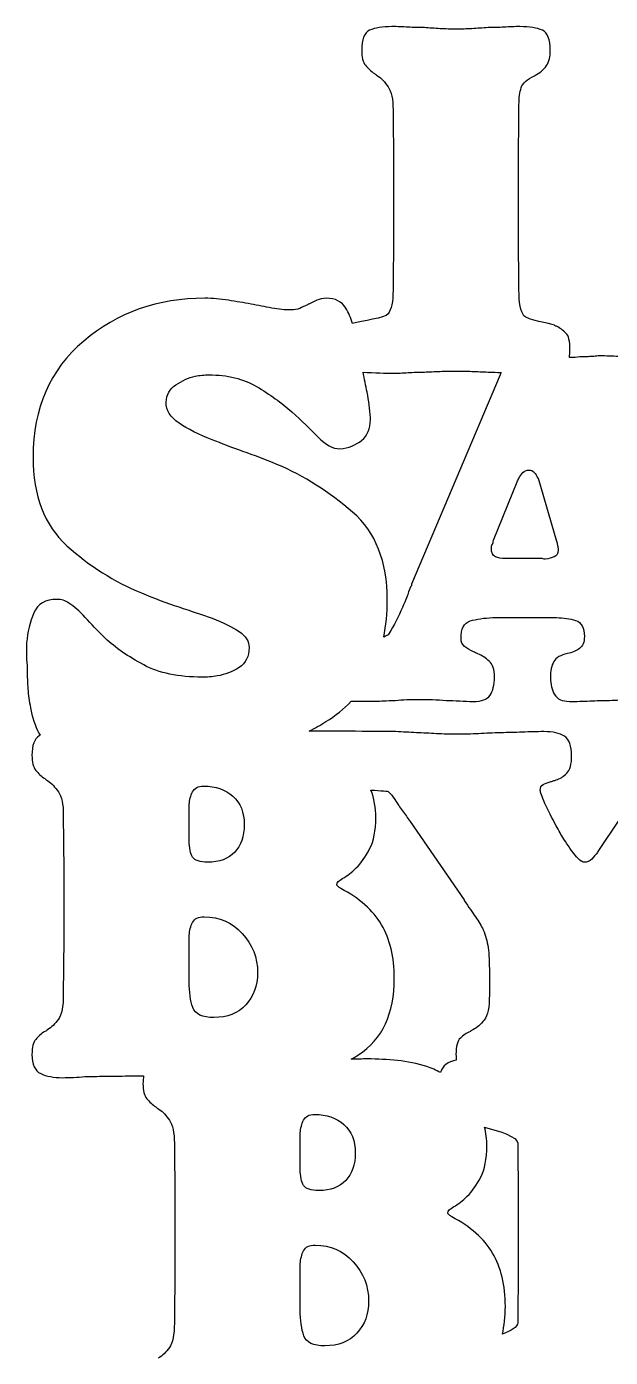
# Model space of a CAD drawing. Extents: x 0 to 737, y 1000 to 1701.
# Drawn here: x 109.1 to 254.6, y 1333.5 to 1665.2 of the extents above; entities that cross this region are included whole.
import ezdxf

# ---------------------------------------------------------------- set-up
doc = ezdxf.new("R2010")
doc.units = 0
doc.layers.add('H0103_Printing', color=7, linetype='CONTINUOUS')

msp = doc.modelspace()

# ---------------------------------------------------------------- linework, layer by layer
at = {"layer": 'H0103_Printing', "color": 1}
for points in [[(231.847094, 1599.61486), (231.717094, 1613.61386), (231.717094, 1630.566859), (231.847094, 1644.438859), (231.847094, 1645.719859)], [(200.446095, 1644.438859), (200.576095, 1630.566859), (200.576095, 1613.61386), (200.446095, 1599.48686)], [(244.759094, 1582.72786), (244.416094, 1582.72786)], [(227.137094, 1578.370861), (205.092095, 1526.208862), (205.092095, 1526.080862)], [(194.801095, 1567.237861), (194.801095, 1567.722861)], [(236.493094, 1552.737861), (236.620094, 1552.609861), (241.235094, 1536.974862)], [(225.472094, 1537.204862), (231.367094, 1551.730861)], [(237.645094, 1532.617862), (229.828094, 1532.617862), (228.419094, 1532.617862)], [(238.415094, 1532.488862), (238.095094, 1532.488862)], [(225.342094, 1517.878862), (240.849094, 1517.878862), (241.042094, 1517.878862), (241.235094, 1517.878862)], [(109.086097, 1511.602862), (109.086097, 1510.308862), (109.086097, 1509.015862), (109.086097, 1507.640862)], [(109.249097, 1506.103862), (109.249097, 1504.810862), (109.249097, 1503.677862)], [(260.616093, 1473.177863), (252.030094, 1460.361863)], [(149.635096, 1470.358863), (149.635096, 1470.486863), (149.635096, 1470.807863), (149.635096, 1471.255863)], [(149.635096, 1462.284863), (149.635096, 1470.358863)], [(118.237097, 1468.692863), (118.364097, 1454.820864), (118.364097, 1437.867864), (118.237097, 1423.868864)], [(204.739095, 1467.026863), (218.195095, 1447.501864), (218.195095, 1447.373864)], [(149.635096, 1437.036864), (149.635096, 1437.164864), (149.635096, 1437.869864), (149.635096, 1438.702864)], [(149.635096, 1427.168864), (149.635096, 1437.036864)], [(224.476094, 1429.262864), (224.476094, 1423.868864)], [(145.919096, 1386.850865), (146.046096, 1372.978866), (146.046096, 1356.025866), (145.919096, 1342.026866)], [(177.317096, 1380.442865), (177.317096, 1388.516865), (177.317096, 1388.644865), (177.317096, 1388.965865), (177.317096, 1389.413865)], [(231.552094, 1386.850865), (231.682094, 1373.009866), (231.682094, 1356.091866), (231.552094, 1342.122866)], [(177.317096, 1345.326866), (177.317096, 1355.194866), (177.317096, 1355.323866), (177.317096, 1356.027866), (177.317096, 1356.861866)]]:
    msp.add_lwpolyline(points, dxfattribs=at)
for points in [[(163.022096, 1559.313861)], [(245.975094, 1517.173862)], [(194.106095, 1407.868865)], [(177.317096, 1380.442865)], [(225.250094, 1359.498866)], [(178.216096, 1338.854867)]]:
    msp.add_lwpolyline(points, close=True, dxfattribs=at)
for points in [[(194.615095, 1664.302858), (193.289095, 1663.704858), (192.629095, 1662.038858), (192.629095, 1659.305859)], [(200.190095, 1665.200858), (197.798095, 1665.200858), (195.940095, 1664.900858), (194.615095, 1664.302858)], [(204.227095, 1665.072858), (202.901095, 1665.156858), (201.556095, 1665.200858), (200.190095, 1665.200858)], [(208.266095, 1664.943858), (206.897095, 1664.943858), (205.552095, 1664.985858), (204.227095, 1665.072858)], [(212.173095, 1664.687858), (210.848095, 1664.771858), (209.545095, 1664.857858), (208.266095, 1664.943858)], [(216.210095, 1664.559858), (214.844095, 1664.559858), (213.498095, 1664.601858), (212.173095, 1664.687858)], [(220.120094, 1664.687858), (218.795095, 1664.601858), (217.492095, 1664.559858), (216.210095, 1664.559858)], [(224.157094, 1664.943858), (222.788094, 1664.857858), (221.443094, 1664.771858), (220.120094, 1664.687858)], [(228.193094, 1665.072858), (226.868094, 1664.985858), (225.522094, 1664.943858), (224.157094, 1664.943858)], [(232.103094, 1665.200858), (230.821094, 1665.200858), (229.516094, 1665.156858), (228.193094, 1665.072858)], [(237.678094, 1664.302858), (236.351094, 1664.900858), (234.495094, 1665.200858), (232.103094, 1665.200858)], [(239.664094, 1659.305859), (239.664094, 1662.038858), (239.001094, 1663.704858), (237.678094, 1664.302858)], [(192.629095, 1659.305859), (192.629095, 1657.580859), (192.949095, 1656.330859), (193.591095, 1655.556859)], [(238.702094, 1655.487859), (239.344094, 1656.479859), (239.664094, 1657.750859), (239.664094, 1659.305859)], [(193.591095, 1655.556859), (194.231095, 1654.778859), (194.978095, 1654.090859), (195.833095, 1653.487859)], [(235.690094, 1652.965859), (237.056094, 1653.653859), (238.062094, 1654.494859), (238.702094, 1655.487859)], [(195.833095, 1653.487859), (195.917095, 1653.399859), (196.026095, 1653.313859), (196.153095, 1653.227859)], [(196.153095, 1653.227859), (196.283095, 1653.141859), (196.430095, 1653.055859), (196.602095, 1652.970859)], [(196.602095, 1652.970859), (197.542095, 1652.280859), (198.415095, 1651.352859), (199.230095, 1650.189859)], [(232.423094, 1649.989859), (232.806094, 1651.110859), (233.896094, 1652.101859), (235.690094, 1652.965859)], [(199.230095, 1650.189859), (200.040095, 1649.026859), (200.446095, 1647.109859), (200.446095, 1644.438859)], [(231.847094, 1645.719859), (231.847094, 1647.444859), (232.040094, 1648.867859), (232.423094, 1649.989859)], [(200.446095, 1599.48686), (200.446095, 1596.65886), (200.040095, 1594.69086), (199.230095, 1593.57686)], [(233.063094, 1593.12886), (232.250094, 1594.19786), (231.847094, 1596.36086), (231.847094, 1599.61486)], [(153.561096, 1597.48086), (141.810096, 1597.48086), (131.727097, 1593.92886), (123.318097, 1586.82486)], [(159.383096, 1596.99586), (157.445096, 1597.31986), (155.503096, 1597.48086), (153.561096, 1597.48086)], [(165.044096, 1596.02586), (163.212096, 1596.34886), (161.325096, 1596.67286), (159.383096, 1596.99586)], [(170.221096, 1595.05586), (168.494096, 1595.37886), (166.768096, 1595.70186), (165.044096, 1596.02586)], [(179.115096, 1595.86386), (178.468096, 1595.53986), (177.821096, 1595.24186), (177.174096, 1594.97486)], [(179.439096, 1596.02586), (179.330096, 1596.02586), (179.221096, 1595.96986), (179.115096, 1595.86386)], [(181.461095, 1596.99586), (180.759095, 1596.67286), (180.086095, 1596.34886), (179.439096, 1596.02586)], [(183.805095, 1597.48086), (182.941095, 1597.48086), (182.159095, 1597.31986), (181.461095, 1596.99586)], [(188.657095, 1595.05586), (187.685095, 1596.67286), (186.071095, 1597.48086), (183.805095, 1597.48086)], [(175.072096, 1594.56986), (173.560096, 1594.56986), (171.942096, 1594.73186), (170.221096, 1595.05586)], [(177.174096, 1594.97486), (176.527096, 1594.70386), (175.825096, 1594.56986), (175.072096, 1594.56986)], [(190.375095, 1591.17186), (189.952095, 1592.55586), (189.379095, 1593.85086), (188.657095, 1595.05586)], [(199.230095, 1593.57686), (198.526095, 1592.61386), (192.581095, 1591.81386), (190.375095, 1591.17186)], [(240.724094, 1590.75186), (239.698094, 1591.26386), (233.875094, 1592.05686), (233.063094, 1593.12886)], [(240.980094, 1590.55986), (240.894094, 1590.60086), (240.808094, 1590.66486), (240.724094, 1590.75186)], [(241.237094, 1590.49486), (241.150094, 1590.49486), (241.064094, 1590.51486), (240.980094, 1590.55986)], [(243.542094, 1588.82586), (242.856094, 1589.50986), (242.090094, 1590.06686), (241.237094, 1590.49486)], [(123.318097, 1586.82486), (114.907097, 1579.718861), (110.704097, 1570.085861), (110.704097, 1557.925861)], [(244.568094, 1584.71586), (244.568094, 1586.77086), (244.225094, 1588.14086), (243.542094, 1588.82586)], [(244.416094, 1582.72786), (244.514094, 1583.31386), (244.568094, 1583.97186), (244.568094, 1584.71586)], [(247.001094, 1582.85586), (246.232094, 1582.76986), (245.483094, 1582.72786), (244.759094, 1582.72786)], [(249.116094, 1582.91986), (248.390094, 1582.87586), (247.684094, 1582.85586), (247.001094, 1582.85586)], [(250.474094, 1582.96086), (250.025094, 1582.95086), (249.582094, 1582.94686), (249.116094, 1582.91986)], [(252.048094, 1583.11186), (251.490094, 1583.11186), (250.969094, 1583.05586), (250.474094, 1582.96086)], [(256.636094, 1582.94886), (255.105094, 1583.05686), (253.577094, 1583.11186), (252.048094, 1583.11186)], [(193.994095, 1574.060861), (193.652095, 1575.711861), (193.310095, 1577.392861), (192.969095, 1579.078861)], [(192.969095, 1579.078861), (195.796095, 1578.906861), (198.911095, 1578.820861), (200.190095, 1578.820861)], [(204.227095, 1578.948861), (205.552095, 1579.034861), (206.897095, 1579.076861), (208.266095, 1579.076861)], [(208.266095, 1579.076861), (209.545095, 1579.162861), (210.848095, 1579.226861), (212.173095, 1579.268861)], [(212.173095, 1579.268861), (213.498095, 1579.312861), (214.844095, 1579.332861), (216.210095, 1579.332861)], [(216.210095, 1579.332861), (217.492095, 1579.332861), (218.795095, 1579.312861), (220.120094, 1579.268861)], [(220.120094, 1579.268861), (221.443094, 1579.226861), (222.788094, 1579.162861), (224.157094, 1579.076861)], [(224.157094, 1579.076861), (225.263094, 1579.076861), (226.348094, 1579.028861), (227.428094, 1578.972861)], [(143.857096, 1571.603861), (143.963096, 1573.436861), (144.773096, 1574.863861), (146.286096, 1575.889861)], [(146.286096, 1575.889861), (147.791096, 1576.913861), (149.409096, 1577.641861), (151.136096, 1578.073861)], [(151.136096, 1578.073861), (151.675096, 1578.179861), (152.241096, 1578.260861), (152.834096, 1578.315861)], [(152.834096, 1578.315861), (153.427096, 1578.368861), (153.991096, 1578.396861), (154.532096, 1578.396861)], [(154.532096, 1578.396861), (159.168096, 1578.396861), (163.128096, 1577.425861), (166.419096, 1575.485861)], [(200.190095, 1578.820861), (201.556095, 1578.820861), (202.901095, 1578.864861), (204.227095, 1578.948861)], [(227.428094, 1578.972861), (227.331094, 1578.772861), (227.228094, 1578.585861), (227.137094, 1578.370861)], [(166.419096, 1575.485861), (169.705096, 1573.544861), (172.647096, 1571.441861), (175.232096, 1569.178861)], [(194.801095, 1567.722861), (194.696095, 1569.860861), (194.423095, 1571.973861), (193.994095, 1574.060861)], [(147.093096, 1566.347861), (144.934096, 1567.803861), (143.857096, 1569.554861), (143.857096, 1571.603861)], [(175.232096, 1569.178861), (177.712096, 1566.914861), (179.897096, 1564.811861), (181.784095, 1562.870861)], [(155.340096, 1562.223861), (151.998096, 1563.517861), (149.249096, 1564.892861), (147.093096, 1566.347861)], [(192.620095, 1562.062861), (194.074095, 1563.247861), (194.801095, 1564.973861), (194.801095, 1567.237861)], [(181.784095, 1562.870861), (183.668095, 1560.930861), (185.475095, 1559.959861), (187.202095, 1559.959861)], [(163.022096, 1559.313861), (160.274096, 1560.283861), (157.711096, 1561.253861), (155.340096, 1562.223861)], [(171.512096, 1556.078861), (168.603096, 1557.263861), (165.771096, 1558.342861), (163.022096, 1559.313861)], [(187.202095, 1559.959861), (189.358095, 1560.174861), (191.165095, 1560.874861), (192.620095, 1562.062861)], [(110.704097, 1557.925861), (110.704097, 1548.236861), (113.507097, 1540.865861), (119.114097, 1535.806862)], [(190.354095, 1544.190861), (184.587095, 1549.205861), (178.308096, 1553.167861), (171.512096, 1556.078861)], [(231.623094, 1552.239861), (231.707094, 1552.407861), (231.793094, 1552.578861), (231.880094, 1552.750861)], [(231.880094, 1552.750861), (232.136094, 1553.174861), (232.456094, 1553.599861), (232.839094, 1554.023861)], [(232.839094, 1554.023861), (233.225094, 1554.448861), (233.715094, 1554.660861), (234.314094, 1554.660861)], [(234.314094, 1554.660861), (234.827094, 1554.660861), (235.274094, 1554.468861), (235.660094, 1554.083861)], [(235.660094, 1554.083861), (236.043094, 1553.699861), (236.320094, 1553.250861), (236.493094, 1552.737861)], [(231.367094, 1551.730861), (231.451094, 1551.898861), (231.537094, 1552.069861), (231.623094, 1552.239861)], [(199.008095, 1522.276862), (199.008095, 1531.872862), (196.121095, 1539.177862), (190.354095, 1544.190861)], [(225.022094, 1535.674862), (225.065094, 1535.843862), (225.129094, 1536.013862), (225.215094, 1536.185862)], [(225.215094, 1536.185862), (225.299094, 1536.269862), (225.362094, 1536.395862), (225.406094, 1536.566862)], [(225.406094, 1536.566862), (225.449094, 1536.736862), (225.472094, 1536.948862), (225.472094, 1537.204862)], [(241.235094, 1536.974862), (241.235094, 1536.888862), (241.256094, 1536.781862), (241.299094, 1536.653862)], [(241.299094, 1536.653862), (241.339094, 1536.525862), (241.362094, 1536.375862), (241.362094, 1536.205862)], [(241.362094, 1536.205862), (241.446094, 1535.949862), (241.512094, 1535.692862), (241.555094, 1535.436862)], [(119.114097, 1535.806862), (124.717097, 1530.747862), (130.920097, 1526.818862), (137.712097, 1524.020862)], [(224.959094, 1535.165862), (224.959094, 1535.334862), (224.979094, 1535.504862), (225.022094, 1535.674862)], [(225.985094, 1533.061862), (225.299094, 1533.357862), (224.959094, 1534.060862), (224.959094, 1535.165862)], [(228.419094, 1532.617862), (227.477094, 1532.617862), (226.667094, 1532.764862), (225.985094, 1533.061862)], [(238.095094, 1532.488862), (237.965094, 1532.488862), (237.815094, 1532.530862), (237.645094, 1532.617862)], [(240.659094, 1533.001862), (240.017094, 1532.745862), (239.268094, 1532.572862), (238.415094, 1532.488862)], [(241.619094, 1534.667862), (241.619094, 1533.812862), (241.299094, 1533.257862), (240.659094, 1533.001862)], [(241.555094, 1535.436862), (241.596094, 1535.179862), (241.619094, 1534.923862), (241.619094, 1534.667862)], [(205.092095, 1526.080862), (205.092095, 1525.994862), (205.072095, 1525.908862), (205.029095, 1525.824862)], [(137.712097, 1524.020862), (140.839096, 1522.726862), (143.940096, 1521.569862), (147.013096, 1520.548862)], [(203.876095, 1523.004862), (203.574095, 1522.149862), (203.214095, 1521.294862), (202.787095, 1520.441862)], [(204.836095, 1525.567862), (204.496095, 1524.712862), (204.173095, 1523.857862), (203.876095, 1523.004862)], [(205.029095, 1525.824862), (204.986095, 1525.738862), (204.922095, 1525.652862), (204.836095, 1525.567862)], [(116.689097, 1522.438862), (113.777097, 1522.438862), (111.835097, 1521.306862), (110.864097, 1519.042862)], [(118.223097, 1522.195862), (117.740097, 1522.357862), (117.227097, 1522.438862), (116.689097, 1522.438862)], [(119.597097, 1521.467862), (119.165097, 1521.791862), (118.710097, 1522.034862), (118.223097, 1522.195862)], [(123.724097, 1517.909862), (122.266097, 1519.527862), (120.892097, 1520.712862), (119.597097, 1521.467862)], [(147.013096, 1520.548862), (150.085096, 1519.524862), (152.860096, 1518.582862), (155.340096, 1517.723862)], [(198.136095, 1513.016862), (198.711095, 1515.891862), (199.008095, 1518.973862), (199.008095, 1522.276862)], [(202.787095, 1520.441862), (201.845095, 1518.134862), (200.713095, 1515.934862), (199.390095, 1513.841862)], [(110.864097, 1519.042862), (109.897097, 1516.778862), (109.301097, 1514.296862), (109.086097, 1511.602862)], [(128.655097, 1512.735862), (126.822097, 1514.566862), (125.178097, 1516.292862), (123.724097, 1517.909862)], [(155.340096, 1517.723862), (158.143096, 1516.646862), (160.379096, 1515.542862), (162.052096, 1514.413862)], [(217.396095, 1512.669862), (217.396095, 1515.125862), (218.165095, 1516.586862), (219.703095, 1517.053862)], [(219.703095, 1517.053862), (221.242094, 1517.517862), (223.121094, 1517.794862), (225.342094, 1517.878862)], [(241.235094, 1517.878862), (242.941094, 1517.878862), (244.523094, 1517.642862), (245.975094, 1517.173862)], [(245.975094, 1517.173862), (247.428094, 1516.702862), (248.156094, 1515.357862), (248.156094, 1513.136862)], [(138.279097, 1506.103862), (134.451097, 1508.151862), (131.244097, 1510.361862), (128.655097, 1512.735862)], [(162.052096, 1514.413862), (163.724096, 1513.280862), (164.560096, 1511.963862), (164.560096, 1510.457862)], [(199.390095, 1513.841862), (199.210095, 1513.556862), (198.764095, 1513.281862), (198.136095, 1513.016862)], [(218.294095, 1510.699862), (217.695095, 1511.163862), (217.396095, 1511.820862), (217.396095, 1512.669862)], [(248.156094, 1513.136862), (248.156094, 1511.768862), (247.747094, 1510.785862), (246.938094, 1510.188862)], [(164.560096, 1510.457862), (164.560096, 1508.195862), (163.724096, 1506.528862), (162.052096, 1505.451862)], [(220.473094, 1509.365862), (219.617095, 1509.788862), (218.891095, 1510.232862), (218.294095, 1510.699862)], [(220.986094, 1509.111862), (220.813094, 1509.195862), (220.643094, 1509.281862), (220.473094, 1509.365862)], [(246.938094, 1510.188862), (246.125094, 1509.590862), (245.122094, 1509.163862), (243.926094, 1508.907862)], [(109.086097, 1507.640862), (109.086097, 1507.155862), (109.140097, 1506.642862), (109.249097, 1506.103862)], [(152.914096, 1503.031862), (146.984096, 1503.031862), (142.104096, 1504.054862), (138.279097, 1506.103862)], [(221.625094, 1508.857862), (221.369094, 1508.940862), (221.156094, 1509.027862), (220.986094, 1509.111862)], [(224.446094, 1507.014862), (223.590094, 1507.820862), (222.651094, 1508.432862), (221.625094, 1508.857862)], [(225.728094, 1503.139862), (225.728094, 1504.918862), (225.299094, 1506.209862), (224.446094, 1507.014862)], [(240.530094, 1506.920862), (239.974094, 1505.937862), (239.697094, 1504.591862), (239.697094, 1502.883862)], [(243.926094, 1508.907862), (242.215094, 1508.564862), (241.086094, 1507.902862), (240.530094, 1506.920862)], [(109.249097, 1503.677862), (109.249097, 1502.813862), (109.301097, 1501.628862), (109.410097, 1500.119862)], [(154.693096, 1503.112862), (154.048096, 1503.056862), (153.452096, 1503.031862), (152.914096, 1503.031862)], [(156.634096, 1503.354862), (155.987096, 1503.246862), (155.340096, 1503.165862), (154.693096, 1503.112862)], [(162.052096, 1505.451862), (160.379096, 1504.375862), (158.576096, 1503.675862), (156.634096, 1503.354862)], [(224.639094, 1498.526863), (225.362094, 1499.551863), (225.728094, 1501.089862), (225.728094, 1503.139862)], [(239.697094, 1502.883862), (239.697094, 1501.259862), (240.037094, 1499.872863), (240.722094, 1498.718863)], [(109.410097, 1500.119862), (109.515097, 1498.608863), (109.733097, 1497.047863), (110.057097, 1495.429863)], [(183.725095, 1491.952863), (186.114095, 1493.430863), (188.210095, 1495.126863), (190.039095, 1497.022863)], [(190.039095, 1497.022863), (193.812095, 1497.044863), (197.501095, 1497.075863), (197.981095, 1497.116863)], [(197.981095, 1497.116863), (198.961095, 1497.202863), (199.966095, 1497.244863), (200.992095, 1497.244863)], [(200.992095, 1497.244863), (201.931095, 1497.330863), (202.894095, 1497.394863), (203.876095, 1497.436863)], [(203.876095, 1497.436863), (204.856095, 1497.480863), (205.862095, 1497.501863), (206.887095, 1497.501863)], [(206.887095, 1497.501863), (207.997095, 1497.501863), (209.129095, 1497.480863), (210.284095, 1497.436863)], [(210.284095, 1497.436863), (211.437095, 1497.394863), (212.569095, 1497.330863), (213.679095, 1497.244863)], [(213.679095, 1497.244863), (214.788095, 1497.244863), (215.923095, 1497.202863), (217.076095, 1497.116863)], [(217.076095, 1497.116863), (218.231095, 1497.032863), (219.361095, 1496.988863), (220.473094, 1496.988863)], [(220.473094, 1496.988863), (222.524094, 1496.988863), (223.910094, 1497.501863), (224.639094, 1498.526863)], [(240.722094, 1498.718863), (241.405094, 1497.565863), (242.644094, 1496.988863), (244.439094, 1496.988863)], [(244.439094, 1496.988863), (246.145094, 1496.988863), (247.834094, 1497.032863), (249.502094, 1497.116863)], [(249.502094, 1497.116863), (251.167094, 1497.202863), (252.810094, 1497.244863), (254.435094, 1497.244863)], [(254.435094, 1497.244863), (256.143094, 1497.330863), (257.832094, 1497.394863), (259.497094, 1497.436863)], [(110.057097, 1495.429863), (110.486097, 1493.057863), (111.188097, 1490.926863), (112.158097, 1489.041863)], [(179.533096, 1489.572863), (180.949095, 1490.309863), (182.348095, 1491.099863), (183.725095, 1491.952863)], [(201.151095, 1489.454863), (199.912095, 1489.515863), (187.138095, 1489.555863), (179.533096, 1489.572863)], [(206.277095, 1489.197863), (204.566095, 1489.282863), (202.858095, 1489.368863), (201.151095, 1489.454863)], [(238.061094, 1489.454863), (236.266094, 1489.454863), (234.471094, 1489.410863), (232.679094, 1489.326863)], [(243.187094, 1488.301863), (241.989094, 1489.069863), (240.280094, 1489.454863), (238.061094, 1489.454863)], [(112.212097, 1488.429863), (111.016097, 1487.660863), (110.417097, 1486.035863), (110.417097, 1483.559863)], [(112.158097, 1489.041863), (112.248097, 1488.866863), (112.347097, 1488.708863), (112.446097, 1488.549863)], [(112.446097, 1488.549863), (112.371097, 1488.506863), (112.282097, 1488.474863), (112.212097, 1488.429863)], [(211.274095, 1488.941863), (209.565095, 1489.025863), (207.900095, 1489.111863), (206.277095, 1489.197863)], [(216.402095, 1488.813863), (214.691095, 1488.813863), (212.982095, 1488.855863), (211.274095, 1488.941863)], [(221.785094, 1488.941863), (219.990095, 1488.855863), (218.195095, 1488.813863), (216.402095, 1488.813863)], [(227.294094, 1489.197863), (225.415094, 1489.111863), (223.580094, 1489.025863), (221.785094, 1488.941863)], [(232.679094, 1489.326863), (230.884094, 1489.239863), (229.089094, 1489.197863), (227.294094, 1489.197863)], [(244.982094, 1483.430863), (244.982094, 1485.907863), (244.383094, 1487.531863), (243.187094, 1488.301863)], [(110.417097, 1483.559863), (110.417097, 1481.834863), (110.739097, 1480.585863), (111.379097, 1479.810863)], [(243.763094, 1479.071863), (244.576094, 1479.896863), (244.982094, 1481.348863), (244.982094, 1483.430863)], [(111.379097, 1479.810863), (112.019097, 1479.033863), (112.768097, 1478.344863), (113.621097, 1477.741863)], [(113.621097, 1477.741863), (113.707097, 1477.653863), (113.814097, 1477.567863), (113.943097, 1477.481863)], [(113.943097, 1477.481863), (114.070097, 1477.395863), (114.220097, 1477.309863), (114.390097, 1477.224863)], [(114.390097, 1477.224863), (115.330097, 1476.534863), (116.206097, 1475.606863), (117.018097, 1474.443863)], [(237.162094, 1474.843863), (237.162094, 1475.537863), (237.399094, 1476.015863), (237.868094, 1476.275863)], [(237.868094, 1476.275863), (238.338094, 1476.536863), (238.914094, 1476.752863), (239.597094, 1476.926863)], [(239.597094, 1476.926863), (239.854094, 1477.010863), (240.110094, 1477.096863), (240.366094, 1477.184863)], [(240.366094, 1477.184863), (240.623094, 1477.271863), (240.879094, 1477.357863), (241.136094, 1477.445863)], [(241.136094, 1477.445863), (242.075094, 1477.705863), (242.951094, 1478.246863), (243.763094, 1479.071863)], [(117.018097, 1474.443863), (117.830097, 1473.280863), (118.237097, 1471.363863), (118.237097, 1468.692863)], [(149.635096, 1471.255863), (149.718096, 1472.451863), (149.998096, 1473.518863), (150.467096, 1474.459863)], [(150.467096, 1474.459863), (150.937096, 1475.398863), (151.856096, 1475.869863), (153.224096, 1475.869863)], [(153.224096, 1475.869863), (156.213096, 1475.869863), (158.647096, 1475.036863), (160.529096, 1473.370863)], [(160.529096, 1473.370863), (162.407096, 1471.704863), (163.349096, 1469.333863), (163.349096, 1466.257863)], [(196.156095, 1468.051863), (196.156095, 1470.466863), (195.742095, 1472.744863), (194.939095, 1474.893863)], [(194.939095, 1474.893863), (197.446095, 1474.759863), (199.217095, 1474.622863), (199.356095, 1474.481863)], [(199.356095, 1474.481863), (199.869095, 1473.962863), (200.382095, 1473.314863), (200.895095, 1472.537863)], [(238.318094, 1471.575863), (237.548094, 1473.326863), (237.162094, 1474.415863), (237.162094, 1474.843863)], [(200.895095, 1472.537863), (201.235095, 1472.024863), (201.555095, 1471.532863), (201.855095, 1471.063863)], [(201.855095, 1471.063863), (202.154095, 1470.592863), (202.474095, 1470.143863), (202.817095, 1469.717863)], [(202.817095, 1469.717863), (203.157095, 1469.289863), (203.477095, 1468.840863), (203.777095, 1468.371863)], [(241.136094, 1466.001863), (240.024094, 1467.965863), (239.087094, 1469.824863), (238.318094, 1471.575863)], [(163.349096, 1466.257863), (163.349096, 1463.351863), (162.557096, 1461.066863), (160.978096, 1459.400864)], [(194.620095, 1460.217863), (195.646095, 1462.186863), (196.156095, 1464.797863), (196.156095, 1468.051863)], [(203.777095, 1468.371863), (204.076095, 1467.901863), (204.396095, 1467.452863), (204.739095, 1467.026863)], [(242.098094, 1464.270863), (241.798094, 1464.825863), (241.476094, 1465.402863), (241.136094, 1466.001863)], [(243.058094, 1462.669863), (242.717094, 1463.181863), (242.395094, 1463.714863), (242.098094, 1464.270863)], [(150.467096, 1458.183864), (149.911096, 1459.036864), (149.635096, 1460.404863), (149.635096, 1462.284863)], [(191.287095, 1455.468864), (192.483095, 1456.665864), (193.595095, 1458.247864), (194.620095, 1460.217863)], [(245.878094, 1458.631864), (245.023094, 1459.699864), (244.083094, 1461.044863), (243.058094, 1462.669863)], [(251.710094, 1459.849864), (251.580094, 1459.676864), (251.474094, 1459.506864), (251.390094, 1459.336864)], [(252.030094, 1460.361863), (251.944094, 1460.189863), (251.837094, 1460.019863), (251.710094, 1459.849864)], [(154.250096, 1456.902864), (152.283096, 1456.902864), (151.023096, 1457.328864), (150.467096, 1458.183864)], [(160.978096, 1459.400864), (159.396096, 1457.734864), (157.152096, 1456.902864), (154.250096, 1456.902864)], [(248.057094, 1456.901864), (247.457094, 1456.985864), (246.731094, 1457.562864), (245.878094, 1458.631864)], [(249.978094, 1457.670864), (249.466094, 1457.157864), (248.826094, 1456.901864), (248.057094, 1456.901864)], [(251.390094, 1459.336864), (250.961094, 1458.738864), (250.491094, 1458.183864), (249.978094, 1457.670864)], [(187.956095, 1452.898864), (188.982095, 1453.497864), (190.091095, 1454.354864), (191.287095, 1455.468864)], [(186.417095, 1451.359864), (186.417095, 1451.785864), (186.930095, 1452.297864), (187.956095, 1452.898864)], [(186.610095, 1451.036864), (186.481095, 1451.164864), (186.417095, 1451.270864), (186.417095, 1451.359864)], [(186.930095, 1450.716864), (186.844095, 1450.799864), (186.737095, 1450.908864), (186.610095, 1451.036864)], [(187.187095, 1450.523864), (187.100095, 1450.565864), (187.014095, 1450.629864), (186.930095, 1450.716864)], [(187.443095, 1450.331864), (187.357095, 1450.415864), (187.270095, 1450.479864), (187.187095, 1450.523864)], [(197.568095, 1441.340864), (195.430095, 1444.936864), (192.056095, 1447.932864), (187.443095, 1450.331864)], [(218.195095, 1447.373864), (219.304095, 1445.747864), (220.246094, 1444.377864), (221.015094, 1443.264864)], [(150.467096, 1441.906864), (150.937096, 1442.846864), (151.899096, 1443.316864), (153.351096, 1443.316864)], [(153.351096, 1443.316864), (157.111096, 1443.316864), (160.272096, 1441.927864), (162.836096, 1439.151864)], [(221.015094, 1443.264864), (221.785094, 1442.151864), (222.424094, 1441.079864), (222.937094, 1440.052864)], [(149.635096, 1438.702864), (149.718096, 1439.898864), (149.998096, 1440.965864), (150.467096, 1441.906864)], [(200.772095, 1427.987864), (200.772095, 1433.293864), (199.703095, 1437.743864), (197.568095, 1441.340864)], [(222.937094, 1440.052864), (223.534094, 1438.682864), (223.940094, 1437.205864), (224.156094, 1435.620864)], [(162.836096, 1439.151864), (165.398096, 1436.374864), (166.680096, 1433.106864), (166.680096, 1429.347864)], [(224.156094, 1435.620864), (224.367094, 1434.037864), (224.476094, 1431.918864), (224.476094, 1429.262864)], [(150.533096, 1420.696864), (149.934096, 1422.362864), (149.635096, 1424.519864), (149.635096, 1427.168864)], [(166.680096, 1429.347864), (166.680096, 1426.098864), (165.698096, 1423.429864), (163.733096, 1421.337864)], [(191.863095, 1408.917865), (197.801095, 1412.812865), (200.772095, 1419.168865), (200.772095, 1427.987864)], [(118.237097, 1423.868864), (118.237097, 1420.956864), (117.830097, 1418.922865), (117.018097, 1417.767865)], [(224.476094, 1423.868864), (224.476094, 1420.784864), (224.047094, 1418.687865), (223.194094, 1417.574865)], [(155.786096, 1418.197865), (152.882096, 1418.197865), (151.130096, 1419.030865), (150.533096, 1420.696864)], [(163.733096, 1421.337864), (161.768096, 1419.242865), (159.120096, 1418.197865), (155.786096, 1418.197865)], [(117.018097, 1417.767865), (116.206097, 1416.611865), (115.289097, 1415.734865), (114.263097, 1415.135865)], [(223.194094, 1417.574865), (222.338094, 1416.460865), (221.399094, 1415.647865), (220.376094, 1415.135865)], [(113.621097, 1414.748865), (112.768097, 1414.147865), (112.019097, 1413.485865), (111.379097, 1412.758865)], [(114.007097, 1414.877865), (113.921097, 1414.790865), (113.794097, 1414.748865), (113.621097, 1414.748865)], [(114.263097, 1415.135865), (114.177097, 1415.047865), (114.091097, 1414.960865), (114.007097, 1414.877865)], [(219.733095, 1414.748865), (218.791095, 1414.320865), (217.959095, 1413.763865), (217.235095, 1413.079865)], [(219.990095, 1414.943865), (219.903095, 1414.899865), (219.817095, 1414.835865), (219.733095, 1414.748865)], [(220.376094, 1415.135865), (220.203094, 1415.049865), (220.073094, 1414.985865), (219.990095, 1414.943865)], [(111.379097, 1412.758865), (110.739097, 1412.029865), (110.417097, 1410.768865), (110.417097, 1408.969865)], [(217.235095, 1413.079865), (216.506095, 1412.394865), (216.146095, 1411.024865), (216.146095, 1408.969865)], [(110.417097, 1408.969865), (110.417097, 1406.490865), (111.143097, 1404.910865), (112.598097, 1404.227865)], [(189.995095, 1407.792865), (190.626095, 1408.151865), (191.253095, 1408.517865), (191.863095, 1408.917865)], [(194.106095, 1407.868865), (192.737095, 1407.868865), (191.366095, 1407.822865), (189.995095, 1407.792865)], [(201.540095, 1407.484865), (199.062095, 1407.740865), (196.584095, 1407.868865), (194.106095, 1407.868865)], [(208.844095, 1405.946865), (206.453095, 1406.715865), (204.018095, 1407.227865), (201.540095, 1407.484865)], [(213.637095, 1406.523865), (213.031095, 1406.080865), (212.597095, 1405.394865), (212.322095, 1404.483865)], [(216.221095, 1407.546865), (215.201095, 1407.355865), (214.326095, 1407.026865), (213.637095, 1406.523865)], [(216.146095, 1408.969865), (216.146095, 1408.453865), (216.176095, 1407.987865), (216.221095, 1407.546865)], [(112.598097, 1404.227865), (114.048097, 1403.544865), (115.843097, 1403.202865), (117.980097, 1403.202865)], [(117.980097, 1403.202865), (118.920097, 1403.202865), (119.859097, 1403.224865), (120.798097, 1403.266865)], [(120.798097, 1403.266865), (121.738097, 1403.310865), (122.677097, 1403.374865), (123.619097, 1403.458865)], [(123.619097, 1403.458865), (124.645097, 1403.458865), (125.625097, 1403.480865), (126.567097, 1403.522865)], [(126.567097, 1403.522865), (127.506097, 1403.567865), (128.445097, 1403.586865), (129.385097, 1403.586865)], [(129.385097, 1403.586865), (131.263097, 1403.586865), (133.168097, 1403.609865), (135.089097, 1403.651865)], [(135.089097, 1403.651865), (136.159097, 1403.675865), (137.207097, 1403.676865), (138.264097, 1403.686865)], [(138.264097, 1403.686865), (138.159097, 1403.102865), (138.099097, 1402.451865), (138.099097, 1401.717865)], [(212.322095, 1404.483865), (211.218095, 1405.058865), (210.063095, 1405.553865), (208.844095, 1405.946865)], [(138.099097, 1401.717865), (138.099097, 1399.992865), (138.422097, 1398.743865), (139.062097, 1397.968865)], [(139.062097, 1397.968865), (139.701097, 1397.191865), (140.450096, 1396.502865), (141.303096, 1395.899865)], [(141.303096, 1395.899865), (141.390096, 1395.811865), (141.496096, 1395.725865), (141.626096, 1395.639865)], [(141.626096, 1395.639865), (141.753096, 1395.553865), (141.902096, 1395.467865), (142.073096, 1395.382865)], [(142.073096, 1395.382865), (143.012096, 1394.692865), (143.888096, 1393.764865), (144.700096, 1392.601865)], [(178.150096, 1392.617865), (178.619096, 1393.556865), (179.538096, 1394.027865), (180.907095, 1394.027865)], [(180.907095, 1394.027865), (183.895095, 1394.027865), (186.330095, 1393.194865), (188.211095, 1391.528865)], [(144.700096, 1392.601865), (145.513096, 1391.438865), (145.919096, 1389.521865), (145.919096, 1386.850865)], [(177.317096, 1389.413865), (177.401096, 1390.609865), (177.680096, 1391.676865), (178.150096, 1392.617865)], [(188.211095, 1391.528865), (190.090095, 1389.862865), (191.032095, 1387.491865), (191.032095, 1384.415865)], [(223.839094, 1386.209865), (223.839094, 1387.835865), (223.648094, 1389.397865), (223.284094, 1390.903865)], [(223.284094, 1390.903865), (227.006094, 1389.833865), (231.552094, 1388.484865), (231.552094, 1386.850865)], [(191.032095, 1384.415865), (191.032095, 1381.510865), (190.240095, 1379.225866), (188.660095, 1377.558866)], [(222.303094, 1378.375866), (223.328094, 1380.344865), (223.839094, 1382.955865), (223.839094, 1386.209865)], [(178.150096, 1376.341866), (177.594096, 1377.194866), (177.317096, 1378.562866), (177.317096, 1380.442865)], [(188.660095, 1377.558866), (187.079095, 1375.892866), (184.834095, 1375.060866), (181.932095, 1375.060866)], [(218.969095, 1373.626866), (220.165094, 1374.823866), (221.277094, 1376.405866), (222.303094, 1378.375866)], [(181.932095, 1375.060866), (179.965096, 1375.060866), (178.706096, 1375.486866), (178.150096, 1376.341866)], [(215.638095, 1371.056866), (216.664095, 1371.655866), (217.773095, 1372.512866), (218.969095, 1373.626866)], [(214.100095, 1369.517866), (214.100095, 1369.943866), (214.612095, 1370.455866), (215.638095, 1371.056866)], [(214.292095, 1369.194866), (214.163095, 1369.322866), (214.100095, 1369.428866), (214.100095, 1369.517866)], [(214.612095, 1368.874866), (214.526095, 1368.957866), (214.419095, 1369.066866), (214.292095, 1369.194866)], [(214.869095, 1368.681866), (214.782095, 1368.723866), (214.696095, 1368.787866), (214.612095, 1368.874866)], [(215.125095, 1368.489866), (215.039095, 1368.574866), (214.953095, 1368.637866), (214.869095, 1368.681866)], [(225.250094, 1359.498866), (223.112094, 1363.094866), (219.738095, 1366.090866), (215.125095, 1368.489866)], [(177.317096, 1356.861866), (177.401096, 1358.056866), (177.680096, 1359.123866), (178.150096, 1360.065866)], [(178.150096, 1360.065866), (178.619096, 1361.004866), (179.581096, 1361.474866), (181.034095, 1361.474866)], [(181.034095, 1361.474866), (184.794095, 1361.474866), (187.955095, 1360.085866), (190.519095, 1357.309866)], [(190.519095, 1357.309866), (193.080095, 1354.532866), (194.363095, 1351.264866), (194.363095, 1347.505866)], [(228.454094, 1346.145866), (228.454094, 1351.452866), (227.385094, 1355.902866), (225.250094, 1359.498866)], [(194.363095, 1347.505866), (194.363095, 1344.256866), (193.380095, 1341.587866), (191.415095, 1339.495867)], [(178.216096, 1338.854867), (177.616096, 1340.520866), (177.317096, 1342.677866), (177.317096, 1345.326866)], [(227.706094, 1339.242867), (228.186094, 1341.352866), (228.454094, 1343.638866), (228.454094, 1346.145866)], [(145.919096, 1342.026866), (145.919096, 1339.114867), (145.513096, 1337.080867), (144.700096, 1335.925867)], [(231.552094, 1342.122866), (231.552094, 1341.040866), (229.864094, 1340.081866), (227.706094, 1339.242867)], [(183.468095, 1336.355867), (180.564095, 1336.355867), (178.812096, 1337.188867), (178.216096, 1338.854867)], [(191.415095, 1339.495867), (189.450095, 1337.400867), (186.802095, 1336.355867), (183.468095, 1336.355867)], [(144.700096, 1335.925867), (143.888096, 1334.769867), (142.971096, 1333.892867), (141.946096, 1333.293867)]]:
    msp.add_open_spline(points, degree=3, dxfattribs=at)

doc.saveas('drawing.dxf')
